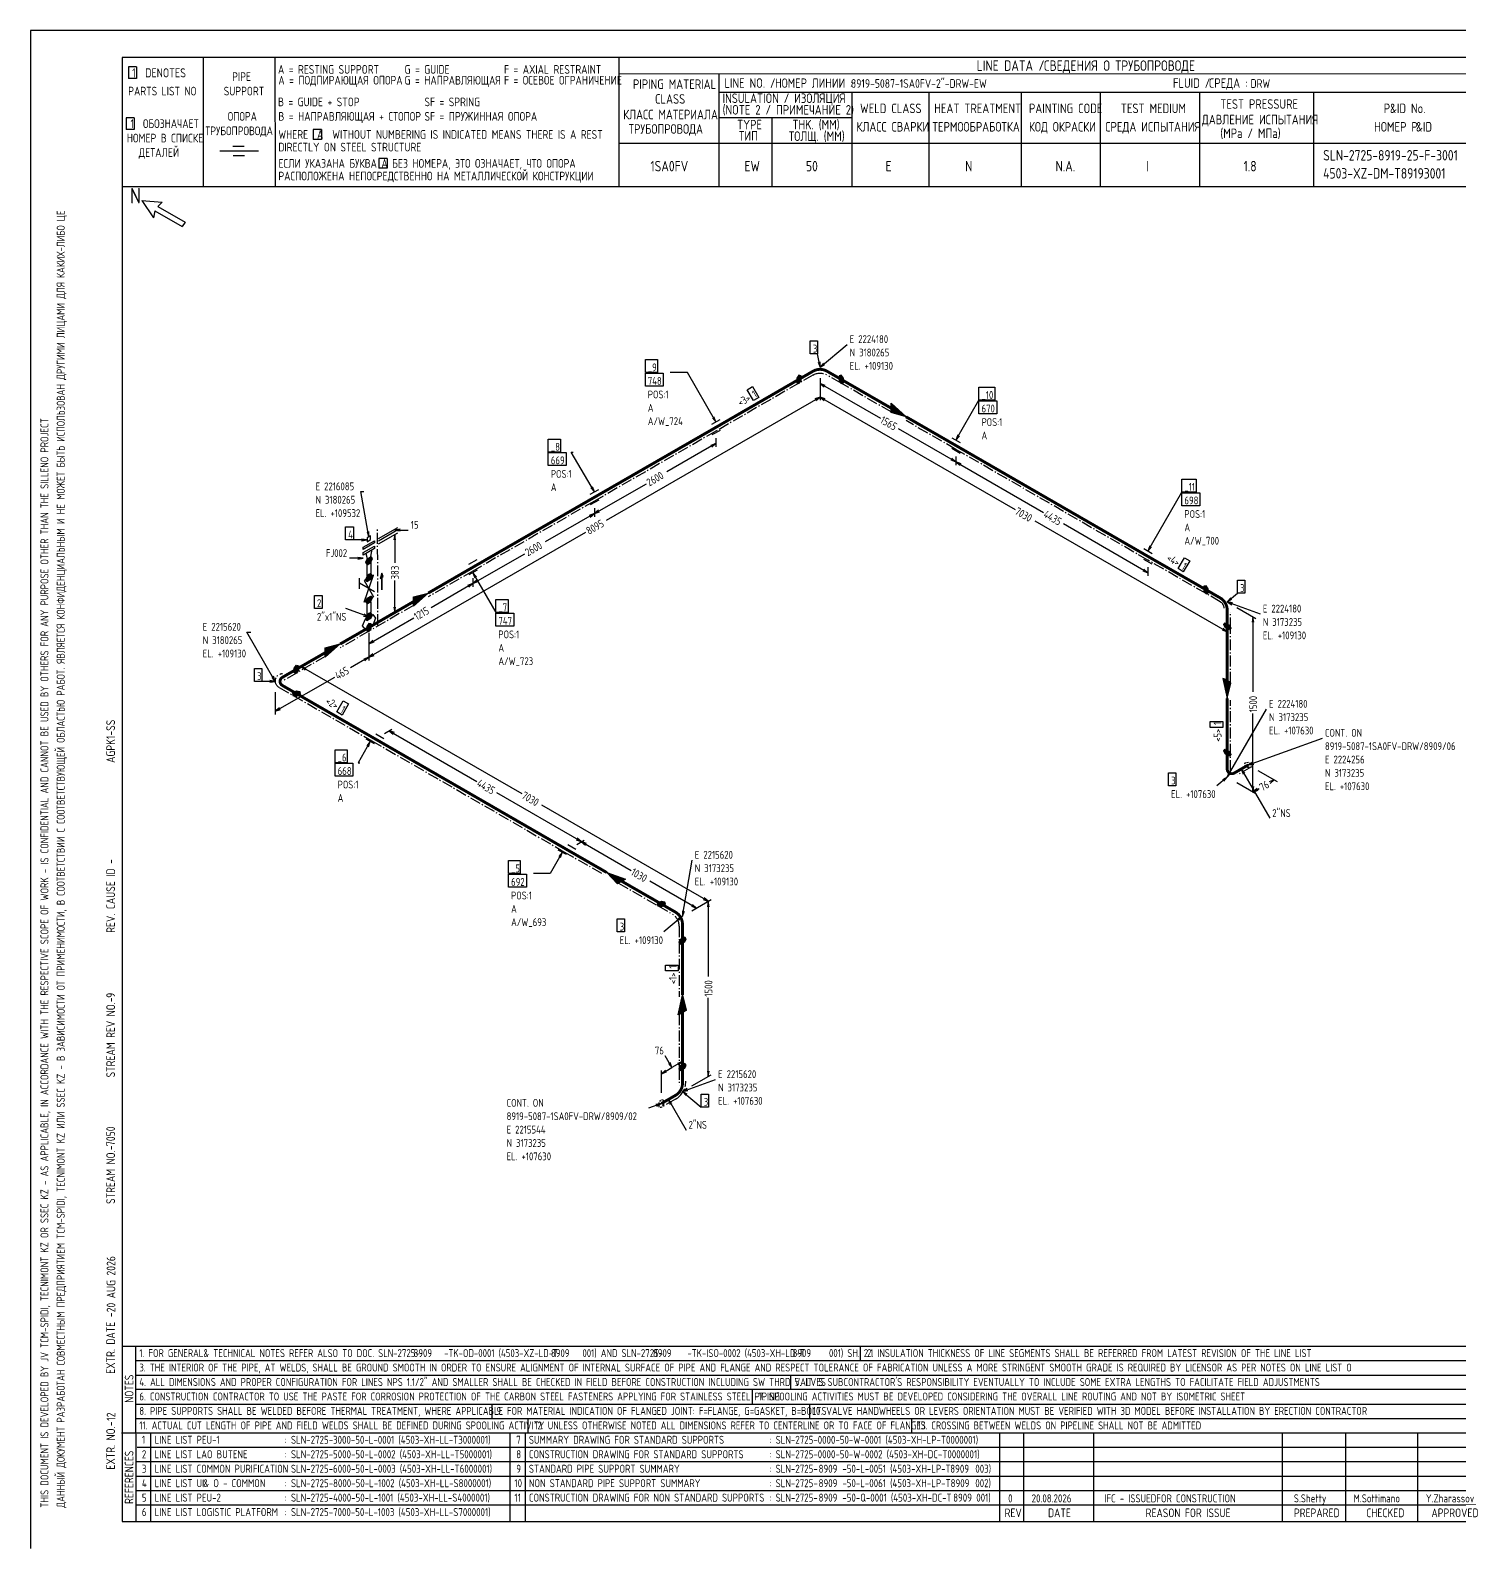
# Model space of a CAD drawing. Extents: x -1005 to 594, y -998 to 420.
# Drawn here: x 0 to 395.2, y 0 to 420 of the extents above; entities that cross this region are included whole.
import ezdxf

# ---------------------------------------------------------------- set-up
doc = ezdxf.new("R2010")
doc.units = 0
doc.linetypes.add('GT100', pattern=[0.8, 0.533333, -0.266667])
doc.linetypes.add('GT111', pattern=[4.5, 3, -0.6, 0.3, -0.6])
doc.styles.add('TTFN17', font='GOST type A')

msp = doc.modelspace()

# ---------------------------------------------------------------- linework, layer by layer
at = {"layer": 'GT_1', "flags": 128}
for points in [[(0, 420), (0, 0)], [(594, 420), (0, 420)], [(589.1, 412.5), (25.4, 412.5)], [(25.4, 412.5), (25.4, 7.5)], [(47.8, 412.5), (47.8, 376.7)], [(67.6, 412.5), (67.7, 376.7)], [(162.7, 412.5), (162.7, 376.7)], [(29.3, 409.9), (27.1, 409.9)], [(27.1, 409.9), (27.1, 406.7)], [(29.3, 409.9), (29.3, 406.7)], [(589.1, 408), (162.7, 407.9)], [(190.3, 407.8), (190.3, 376.7)], [(29.3, 406.7), (27.1, 406.7)], [(190.3, 402.9), (402.7, 402.9)], [(227.1, 402.9), (227.1, 376.7)], [(248.4, 402.9), (248.4, 376.8)], [(273.9, 402.9), (273.9, 376.7)], [(295.8, 402.9), (295.8, 376.7)], [(323.2, 402.9), (323.2, 376.7)], [(354.8, 402.9), (354.8, 376.8)], [(28.7, 395.8), (26.5, 395.8)], [(26.5, 395.8), (26.5, 392.6)], [(28.7, 395.8), (28.7, 392.6)], [(227.1, 395.8), (190.3, 395.8)], [(205, 395.8), (205, 376.7)], [(28.7, 392.6), (26.5, 392.6)], [(80.5, 392.6), (78.2, 392.6)], [(78.2, 392.6), (78.2, 389.8)], [(80.5, 392.6), (80.5, 389.8)], [(63.1, 386.6), (52.4, 386.6)], [(59.1, 387.9), (56, 387.9)], [(80.5, 389.8), (78.2, 389.8)], [(230.2, 388.7), (162.7, 388.7)], [(402.7, 388.7), (226.9, 388.7)], [(59.2, 385.3), (56.1, 385.3)], [(98.6, 384.6), (96.3, 384.6)], [(96.3, 384.6), (96.3, 381.9)], [(98.6, 384.6), (98.6, 381.9)], [(98.6, 381.9), (96.3, 381.9)], [(402.7, 376.7), (25.4, 376.7)], [(30.8, 372.9), (34, 368.1)], [(30.8, 372.9), (36.4, 372.5)], [(34.4, 370.1), (34, 368.1)], [(34.4, 370.1), (42, 365.7)], [(36.4, 372.5), (35.2, 371.3)], [(35.2, 371.3), (42.8, 366.9)], [(42.8, 366.9), (42, 365.7)], [(215.625, 334.1), (217.65, 334.1), (217.65, 330.5), (215.625, 330.5), (215.625, 334.1)], [(218.325, 326.825), (225.825, 333.125)], [(170.025, 328.925), (173.4, 328.925), (173.4, 325.325), (170.025, 325.325), (170.025, 328.925)], [(218.325, 326.825), (217.65, 330.5)], [(217.8, 328.25), (218.325, 326.825), (218.325, 328.325)], [(219.3, 327.95), (218.325, 326.825), (219.6, 327.575)], [(170.025, 325.175), (174.975, 325.175), (174.975, 321.575), (170.025, 321.575), (170.025, 325.175)], [(189.525, 311.675), (181.65, 325.325), (176.85, 325.325)], [(213.075, 324.425), (212.475, 324.575), (211.875, 323.75), (211.875, 322.475), (212.475, 322.325), (213.075, 323.15), (213.075, 324.425)], [(211.875, 323.6), (213.075, 323.6)], [(211.911, 323.8), (213.075, 323.8)], [(212.057, 324), (213.075, 324)], [(212.202, 324.2), (213.075, 324.2)], [(212.348, 324.4), (213.075, 324.4)], [(218.325, 323.825), (218.325, 317.675)], [(218.325, 323.825), (218.325, 321.425)], [(218.325, 323.825), (218.325, 317.675)], [(224.775, 323.75), (224.175, 324.575), (223.575, 324.425), (223.575, 323.15), (224.175, 322.325), (224.775, 322.475), (224.775, 323.75)], [(223.575, 324.4), (224.302, 324.4)], [(223.575, 324.2), (224.448, 324.2)], [(223.575, 324), (224.593, 324)], [(223.575, 323.8), (224.739, 323.8)], [(223.575, 323.6), (224.775, 323.6)], [(198.15, 320.6), (199.65, 321.5), (201.375, 318.425), (199.95, 317.6), (198.15, 320.6)], [(211.875, 323.4), (213.075, 323.4)], [(211.875, 323.2), (213.075, 323.2)], [(211.875, 323), (212.966, 323)], [(211.875, 322.8), (212.82, 322.8)], [(211.875, 322.6), (212.675, 322.6)], [(219.75, 321.8), (218.325, 322.325), (219.45, 321.35)], [(218.325, 322.325), (235.05, 312.725)], [(223.575, 323.4), (224.775, 323.4)], [(223.575, 323.2), (224.775, 323.2)], [(223.684, 323), (224.775, 323)], [(223.83, 322.8), (224.775, 322.8)], [(223.975, 322.6), (224.775, 322.6)], [(262.275, 321.275), (266.625, 321.275), (266.625, 317.675), (262.275, 317.675), (262.275, 321.275)], [(218.325, 318.575), (159.15, 284.45)], [(217.2, 317.6), (218.325, 318.575), (216.9, 318.05)], [(219.75, 318.05), (218.325, 318.575), (219.45, 317.6)], [(218.325, 318.575), (272.25, 287.45)], [(237.975, 315.5), (237.975, 316.85), (242.1, 313.1), (237.975, 314.3), (237.975, 316.7), (241.725, 313.325), (237.975, 314.375), (237.975, 316.475), (241.275, 313.55), (237.975, 314.6), (237.975, 316.325), (240.9, 313.85), (237.975, 314.75), (237.975, 316.175), (240.525, 314), (237.975, 314.9), (237.975, 316.025), (240.075, 314.3), (237.975, 315.05), (237.975, 315.8), (239.775, 314.45), (237.975, 315.275), (237.975, 315.65), (239.325, 314.75), (237.975, 315.425), (237.975, 315.5), (242.1, 313.1)], [(255.9, 306.65), (262.275, 317.675)], [(262.275, 317.525), (267.225, 317.525), (267.225, 313.925), (262.275, 313.925), (262.275, 317.525)], [(188.4, 311.075), (190.725, 312.35)], [(188.55, 312.8), (189.525, 311.675), (189, 313.1)], [(143.175, 306.95), (146.55, 306.95), (146.55, 303.35), (143.175, 303.35), (143.175, 306.95)], [(190.725, 309.35), (188.4, 308.075)], [(189.525, 307.175), (189.525, 304.775)], [(255.9, 300.65), (240, 309.8)], [(254.775, 307.325), (257.1, 305.975)], [(256.425, 308.075), (255.9, 306.65), (256.875, 307.775)], [(143.175, 303.2), (148.125, 303.2), (148.125, 299.6), (143.175, 299.6), (143.175, 303.2)], [(155.925, 292.325), (149.55, 303.35), (150.075, 303.35)], [(189.525, 305.675), (175.95, 297.875)], [(188.4, 304.7), (189.525, 305.675), (188.1, 305.15)], [(257.1, 302.975), (254.775, 304.325)], [(254.475, 301.175), (255.9, 300.65), (254.775, 301.625)], [(255.9, 302.15), (255.9, 299.75)], [(255.9, 302.15), (255.9, 299.75)], [(257.325, 300.125), (255.9, 300.65), (257.025, 299.675)], [(255.9, 300.65), (280.125, 286.625)], [(155.925, 286.325), (170.325, 294.575)], [(318.375, 295.85), (322.275, 295.85), (322.275, 292.25), (318.375, 292.25), (318.375, 295.85)], [(93.6, 279.875), (91.35, 292.4), (92.175, 292.4)], [(154.8, 291.725), (157.125, 293)], [(157.125, 290), (154.8, 288.725)], [(154.95, 293.45), (155.925, 292.325), (155.4, 293.75)], [(309, 275.975), (318.375, 292.25)], [(318.375, 292.1), (323.325, 292.1), (323.325, 288.5), (318.375, 288.5), (318.375, 292.1)], [(155.925, 286.325), (142.35, 278.525)], [(154.8, 285.35), (155.925, 286.325), (154.5, 285.8)], [(155.925, 287.825), (155.925, 285.425)], [(155.925, 287.825), (155.925, 285.425)], [(157.05, 287.3), (155.925, 286.325), (157.35, 286.85)], [(87.15, 282.65), (89.325, 282.65), (89.325, 279.05), (87.15, 279.05), (87.15, 282.65)], [(96.225, 279.425), (101.55, 282.5)], [(96.225, 278.825), (101.55, 281.9)], [(102.225, 281.975), (100.725, 281.75), (102.225, 281.525)], [(100.725, 281.75), (104.475, 281.75)], [(330.9, 253.625), (277.8, 284.225)], [(309, 269.975), (285.6, 283.475)], [(93.075, 279.05), (89.325, 279.05)], [(91.575, 278.825), (93.075, 279.05), (91.575, 279.275)], [(93.6, 277.325), (92.025, 276.425), (92.025, 277.025), (95.175, 278.825), (95.175, 278.225), (93.6, 277.325)], [(93.6, 275.75), (92.025, 274.85), (92.025, 275.525), (95.175, 277.325), (95.175, 276.65), (93.6, 275.75)], [(93.075, 281.3), (93.6, 279.875), (93.6, 281.375)], [(93.075, 278.525), (94.05, 279.125), (94.05, 280.175), (93.075, 279.575), (93.075, 278.525)], [(93.6, 246.575), (153.6, 281.225)], [(96.225, 277.925), (101.55, 281)], [(100.95, 279.05), (100.725, 280.55), (100.5, 279.05)], [(100.725, 280.55), (100.725, 272.675)], [(309.525, 277.4), (309, 275.975), (309.975, 277.1)], [(92.025, 273.95), (88.275, 273.95)], [(90.525, 273.725), (92.025, 273.95), (90.525, 274.175)], [(93, 273.65), (92.625, 272.825), (93, 272.375), (94.2, 273.05), (94.575, 273.875), (94.2, 274.325), (93, 273.65)], [(92.704, 273), (94.111, 273)], [(92.775, 275.3), (93.3, 273.2), (93.975, 273.575), (94.5, 276.35)], [(92.796, 273.2), (94.268, 273.2)], [(92.886, 273.4), (94.359, 273.4)], [(92.977, 273.6), (94.45, 273.6)], [(93.267, 273.8), (94.541, 273.8)], [(93.622, 274), (94.471, 274)], [(121.2, 272.375), (123.525, 273.65)], [(122.325, 266.975), (136.725, 275.225)], [(307.875, 276.65), (310.2, 275.3)], [(310.2, 272.3), (307.875, 273.65)], [(319.05, 274.1), (320.55, 273.275), (318.75, 270.2), (317.325, 271.1), (319.05, 274.1)], [(93.6, 262.55), (92.325, 261.8), (94.875, 269.3), (92.325, 267.8), (94.875, 263.3), (93.6, 262.55)], [(93, 268.85), (92.625, 268.025), (93, 267.575), (94.2, 268.25), (94.575, 269.075), (94.2, 269.525), (93, 268.85)], [(92.646, 272.8), (93.756, 272.8)], [(92.812, 272.6), (93.4, 272.6)], [(92.977, 268.8), (94.45, 268.8)], [(93.6, 269.45), (93.075, 269.15), (93.075, 272.15), (94.125, 272.75), (94.125, 269.75), (93.6, 269.45)], [(93.267, 269), (94.541, 269)], [(93.622, 269.2), (94.471, 269.2)], [(97.125, 265.25), (97.125, 269.825), (96.675, 268.4), (97.575, 268.925), (97.125, 269.825), (97.125, 265.25)], [(123.525, 270.65), (121.2, 269.375)], [(123.3, 268.85), (122.325, 269.975), (122.85, 268.55)], [(122.325, 269.975), (128.7, 258.95)], [(307.575, 270.5), (309, 269.975), (307.875, 270.95)], [(309, 271.475), (309, 269.075)], [(90.975, 265.475), (90.975, 268.475)], [(95.175, 264.65), (90.975, 267.05)], [(92.646, 268), (93.756, 268)], [(92.704, 268.2), (94.111, 268.2)], [(92.796, 268.4), (94.268, 268.4)], [(92.812, 267.8), (93.4, 267.8)], [(92.886, 268.6), (94.359, 268.6)], [(100.725, 258.95), (100.725, 267.8)], [(122.325, 266.975), (110.775, 260.225)], [(121.2, 266), (122.325, 266.975), (120.9, 266.45)], [(122.325, 268.475), (122.325, 266.075)], [(122.325, 268.475), (122.325, 266.075)], [(123.45, 267.95), (122.325, 266.975), (123.75, 267.5)], [(325.65, 265.55), (325.05, 266.375), (324.45, 266.225), (324.45, 264.95), (325.05, 264.125), (325.65, 264.275), (325.65, 265.55)], [(324.45, 266.2), (325.177, 266.2)], [(324.45, 266), (325.323, 266)], [(324.45, 265.8), (325.468, 265.8)], [(324.45, 265.6), (325.614, 265.6)], [(324.45, 265.4), (325.65, 265.4)], [(324.45, 265.2), (325.65, 265.2)], [(324.45, 265), (325.65, 265)], [(324.559, 264.8), (325.65, 264.8)], [(324.705, 264.6), (325.65, 264.6)], [(333.75, 267.875), (335.775, 267.875), (335.775, 264.275), (333.75, 264.275), (333.75, 267.875)], [(78.525, 263.675), (80.7, 263.675), (80.7, 260.075), (78.525, 260.075), (78.525, 263.675)], [(93, 262.85), (92.625, 262.025), (93, 261.575), (94.2, 262.25), (94.575, 263.075), (94.2, 263.525), (93, 262.85)], [(92.646, 262), (93.756, 262)], [(92.704, 262.2), (94.111, 262.2)], [(92.796, 262.4), (94.268, 262.4)], [(92.812, 261.8), (93.4, 261.8)], [(92.886, 262.6), (94.359, 262.6)], [(92.977, 262.8), (94.45, 262.8)], [(93.6, 258.65), (93.075, 258.35), (93.075, 261.35), (94.125, 261.95), (94.125, 258.95), (93.6, 258.65)], [(93.267, 263), (94.541, 263)], [(93.622, 263.2), (94.471, 263.2)], [(100.5, 260.45), (100.725, 258.95), (100.95, 260.45)], [(105.9, 261.95), (105.9, 263.3), (110.025, 264.35), (105.9, 260.75), (105.9, 263.15), (109.65, 264.125), (105.9, 260.825), (105.9, 262.925), (109.2, 263.9), (105.9, 261.05), (105.9, 262.775), (108.825, 263.6), (105.9, 261.2), (105.9, 262.625), (108.45, 263.45), (105.9, 261.35), (105.9, 262.475), (108, 263.15), (105.9, 261.5), (105.9, 262.25), (107.7, 263), (105.9, 261.725), (105.9, 262.1), (107.25, 262.7), (105.9, 261.875), (105.9, 261.95), (110.025, 264.35)], [(128.7, 262.55), (132.075, 262.55), (132.075, 258.95), (128.7, 258.95), (128.7, 262.55)], [(324.85, 264.4), (325.65, 264.4)], [(330.9, 261.875), (333.75, 264.275)], [(331.875, 263), (330.9, 261.875), (332.175, 262.625)], [(332.4, 261.65), (330.9, 261.875), (332.175, 261.125)], [(330.9, 261.875), (340.05, 258.575)], [(93.6, 257.75), (87.225, 260.075)], [(93.6, 254.825), (92.625, 254.225), (91.8, 255.275), (92.625, 257.225), (94.725, 258.425), (95.4, 257.375), (94.725, 255.425), (93.6, 254.825)], [(92.1, 257.975), (93.6, 257.75), (92.325, 258.5)], [(93, 258.05), (92.625, 257.225), (93, 256.775), (94.2, 257.45), (94.575, 258.275), (94.2, 258.725), (93, 258.05)], [(92.646, 257.2), (93.756, 257.2)], [(92.704, 257.4), (94.111, 257.4)], [(92.796, 257.6), (94.268, 257.6)], [(92.812, 257), (93.4, 257)], [(92.886, 257.8), (94.359, 257.8)], [(92.977, 258), (94.45, 258)], [(93.267, 258.2), (94.541, 258.2)], [(93.6, 250.325), (105.975, 257.525)], [(93.622, 258.4), (94.471, 258.4)], [(96.225, 256.325), (101.55, 259.4)], [(128.7, 258.8), (133.65, 258.8), (133.65, 255.2), (128.7, 255.2), (128.7, 258.8)], [(330.9, 258.875), (330.9, 252.725)], [(333.525, 260.375), (338.85, 257.3)], [(338.25, 256.25), (338.025, 257.75), (337.8, 256.25)], [(338.025, 257.75), (338.025, 236.975)], [(67.725, 239.9), (59.85, 253.55), (60.975, 253.55)], [(94.2, 255.8), (93.6, 255.95), (93, 255.125), (93, 253.85), (93.6, 253.7), (94.2, 254.525), (94.2, 255.8)], [(93, 255), (94.2, 255)], [(93, 254.8), (94.2, 254.8)], [(93, 254.6), (94.2, 254.6)], [(93, 254.4), (94.109, 254.4)], [(93, 254.2), (93.964, 254.2)], [(93, 254), (93.818, 254)], [(93.055, 255.2), (94.2, 255.2)], [(93.2, 255.4), (94.2, 255.4)], [(93.346, 255.6), (94.2, 255.6)], [(93.491, 255.8), (94.2, 255.8)], [(93.6, 253.325), (93.6, 249.425)], [(93.6, 253.325), (93.6, 245.675)], [(329.475, 254.15), (330.9, 253.625), (329.775, 254.6)], [(330.3, 254.825), (329.925, 255.65), (330.3, 256.1), (331.5, 255.425), (331.875, 254.6), (331.5, 254.15), (330.3, 254.825)], [(329.948, 255.6), (331.189, 255.6)], [(330.039, 255.4), (331.511, 255.4)], [(330.05, 255.8), (330.833, 255.8)], [(330.13, 255.2), (331.602, 255.2)], [(330.22, 255), (331.693, 255)], [(330.344, 254.8), (331.784, 254.8)], [(330.7, 254.6), (331.875, 254.6)], [(331.056, 254.4), (331.708, 254.4)], [(81.525, 247.85), (81.525, 249.2), (85.65, 250.25), (81.525, 246.65), (81.525, 249.05), (85.275, 250.025), (81.525, 246.725), (81.525, 248.825), (84.825, 249.8), (81.525, 246.95), (81.525, 248.675), (84.45, 249.5), (81.525, 247.1), (81.525, 248.525), (84.075, 249.35), (81.525, 247.25), (81.525, 248.375), (83.625, 249.05), (81.525, 247.4), (81.525, 248.15), (83.325, 248.9), (81.525, 247.625), (81.525, 248), (82.875, 248.6), (81.525, 247.775), (81.525, 247.85), (85.65, 250.25)], [(93.6, 251.825), (93.6, 245.675)], [(94.725, 251.3), (93.6, 250.325), (95.025, 250.85)], [(70.35, 241.4), (75.675, 244.475)], [(74.175, 242.975), (73.575, 242.15), (72.975, 242.3), (72.975, 243.575), (73.575, 244.4), (74.175, 244.25), (74.175, 242.975)], [(73.139, 243.8), (74.175, 243.8)], [(73.284, 244), (74.175, 244)], [(73.43, 244.2), (74.175, 244.2)], [(76.275, 243.5), (74.85, 244.025), (75.975, 243.05)], [(74.85, 244.025), (135.9, 208.85)], [(93.6, 246.575), (88.5, 243.65)], [(92.475, 245.6), (93.6, 246.575), (92.175, 246.05)], [(94.725, 247.55), (93.6, 246.575), (95.025, 247.1)], [(61.95, 243.5), (63.975, 243.5), (63.975, 239.9), (61.95, 239.9), (61.95, 243.5)], [(67.725, 239.9), (63.975, 239.9)], [(66.225, 239.675), (67.725, 239.9), (66.225, 240.125)], [(66.75, 241.025), (67.725, 239.9), (67.2, 241.325)], [(67.725, 231.65), (84.15, 241.1)], [(72.975, 243.4), (74.175, 243.4)], [(72.975, 243.2), (74.175, 243.2)], [(72.975, 243), (74.175, 243)], [(72.975, 242.8), (74.048, 242.8)], [(72.975, 242.6), (73.902, 242.6)], [(72.975, 242.4), (73.757, 242.4)], [(72.993, 243.6), (74.175, 243.6)], [(330.9, 240.05), (329.7, 240.725), (330.9, 235.25), (331.95, 239.45), (329.85, 240.65), (330.9, 235.7), (331.875, 239.525), (330, 240.575), (330.9, 236.225), (331.725, 239.6), (330.15, 240.5), (330.9, 236.675), (331.575, 239.675), (330.3, 240.35), (330.9, 237.125), (331.425, 239.75), (330.45, 240.275), (330.9, 237.575), (331.275, 239.825), (330.6, 240.2), (330.9, 238.025), (331.125, 239.9), (330.75, 240.125), (330.9, 238.475), (330.975, 239.975), (330.9, 240.05), (330.9, 235.25)], [(67.725, 236.9), (67.725, 230.75)], [(72.45, 236.525), (72.6, 236), (73.575, 235.85), (74.7, 236.525), (74.55, 237.05), (73.575, 237.2), (72.45, 236.525)], [(72.486, 236.4), (74.492, 236.4)], [(72.543, 236.2), (74.158, 236.2)], [(72.575, 236.6), (74.679, 236.6)], [(72.6, 236), (73.825, 236)], [(72.908, 236.8), (74.621, 236.8)], [(73.242, 237), (74.564, 237)], [(68.85, 232.625), (67.725, 231.65), (69.15, 232.175)], [(86.475, 234.5), (87.975, 233.675), (86.175, 230.6), (84.75, 231.5), (86.475, 234.5)], [(330.9, 213.425), (341.775, 232.25)], [(338.025, 209.3), (338.025, 231.05)], [(326.175, 227.15), (326.175, 228.8), (329.7, 228.8), (329.7, 227.15), (326.175, 227.15)], [(93.975, 223.25), (90.6, 217.4), (91.125, 217.4)], [(95.1, 222.65), (92.85, 223.925)], [(93.45, 221.825), (93.975, 223.25), (93, 222.125)], [(95.475, 225.425), (97.725, 224.15)], [(97.95, 225.5), (99.975, 226.7)], [(100.65, 225.725), (99.225, 226.25), (100.35, 225.275)], [(99.225, 226.25), (123.45, 212.225)], [(336.75, 216.8), (357.225, 224.225)], [(84.225, 221), (87.6, 221), (87.6, 217.4), (84.225, 217.4), (84.225, 221)], [(330.3, 219.875), (329.925, 220.7), (330.3, 221.15), (331.5, 220.475), (331.875, 219.65), (331.5, 219.2), (330.3, 219.875)], [(329.97, 220.6), (331.278, 220.6)], [(330.008, 220.8), (330.922, 220.8)], [(330.061, 220.4), (331.534, 220.4)], [(330.152, 220.2), (331.625, 220.2)], [(330.243, 220), (331.716, 220)], [(330.433, 219.8), (331.807, 219.8)], [(330.789, 219.6), (331.833, 219.6)], [(331.144, 219.4), (331.667, 219.4)], [(84.225, 217.25), (89.175, 217.25), (89.175, 213.65), (84.225, 213.65), (84.225, 217.25)], [(314.7, 214.625), (316.725, 214.625), (316.725, 211.025), (314.7, 211.025), (314.7, 214.625)], [(331.425, 214.85), (330.9, 213.425), (331.875, 214.55)], [(335.775, 214.55), (334.8, 215.675), (335.325, 214.25)], [(334.8, 215.675), (342.675, 202.025)], [(338.025, 217.55), (336.75, 216.8), (338.25, 217.025)], [(339.375, 215.3), (344.7, 212.225)], [(330.9, 213.425), (328.05, 211.025)], [(329.925, 212.3), (330.9, 213.425), (329.625, 212.675)], [(333.525, 211.925), (338.85, 208.85)], [(333.525, 211.925), (338.85, 208.85)], [(337.8, 210.8), (338.025, 209.3), (338.25, 210.8)], [(339.15, 210.275), (338.025, 209.3), (339.45, 209.825)], [(338.025, 209.3), (339.75, 210.275)], [(342.75, 211.625), (343.875, 212.675), (342.525, 212.075)], [(343.875, 212.675), (343.05, 212.15)], [(152.325, 195.575), (128.925, 209.075)], [(187.425, 179.075), (141.45, 205.625)], [(148.2, 191.975), (145.95, 193.25)], [(148.575, 194.75), (150.825, 193.475)], [(150.9, 196.1), (152.325, 195.575), (151.2, 196.55)], [(151.05, 194.825), (153.075, 196.025)], [(151.05, 194.825), (153.075, 196.025)], [(153.75, 195.05), (152.325, 195.575), (153.45, 194.6)], [(152.325, 195.575), (166.125, 187.625)], [(132.225, 190.325), (135.45, 190.325), (135.45, 186.725), (132.225, 186.725), (132.225, 190.325)], [(147.075, 192.575), (143.7, 186.725), (139.125, 186.725)], [(146.55, 191.15), (147.075, 192.575), (146.1, 191.45)], [(180.3, 174.95), (183, 190.475)], [(132.225, 186.575), (137.175, 186.575), (137.175, 182.975), (132.225, 182.975), (132.225, 186.575)], [(163.5, 184.625), (162.3, 183.95), (159.375, 187.025), (164.55, 185.225), (162.45, 184.025), (159.75, 186.8), (164.475, 185.15), (162.6, 184.1), (160.2, 186.575), (164.325, 185.075), (162.75, 184.175), (160.575, 186.275), (164.175, 185), (162.9, 184.325), (160.95, 186.125), (164.025, 184.925), (163.05, 184.4), (161.4, 185.825), (163.875, 184.85), (163.2, 184.475), (161.7, 185.675), (163.725, 184.775), (163.35, 184.55), (162.15, 185.375), (163.575, 184.7), (163.5, 184.625), (159.375, 187.025)], [(184.2, 177.2), (171.225, 184.625)], [(173.325, 178.325), (173.475, 177.8), (174.45, 177.65), (175.575, 178.325), (175.425, 178.85), (174.45, 179), (173.325, 178.325)], [(173.361, 178.2), (175.367, 178.2)], [(173.418, 178), (175.033, 178)], [(173.45, 178.4), (175.554, 178.4)], [(173.475, 177.8), (174.7, 177.8)], [(173.783, 178.6), (175.496, 178.6)], [(174.117, 178.8), (175.439, 178.8)], [(180.3, 176.45), (180.3, 174.95), (180.825, 176.375)], [(182.775, 177.725), (184.2, 177.2), (183.075, 178.175)], [(182.925, 176.45), (188.25, 179.525)], [(182.925, 176.45), (188.25, 179.525)], [(182.925, 176.45), (184.95, 177.65)], [(186, 179.6), (187.425, 179.075), (186.3, 180.05)], [(187.65, 177.575), (187.425, 179.075), (187.2, 177.575)], [(187.425, 179.075), (187.425, 158.3)], [(162.225, 174.2), (164.25, 174.2), (164.25, 170.6), (162.225, 170.6), (162.225, 174.2)], [(180.3, 174.95), (175.125, 170.6)], [(179.325, 173.825), (180.3, 174.95), (179.025, 174.2)], [(179.7, 168.5), (179.325, 167.675), (179.7, 167.225), (180.9, 167.9), (181.275, 168.725), (180.9, 169.175), (179.7, 168.5)], [(179.473, 168), (180.945, 168)], [(179.564, 168.2), (181.036, 168.2)], [(179.655, 168.4), (181.127, 168.4)], [(179.878, 168.6), (181.218, 168.6)], [(180.233, 168.8), (181.213, 168.8)], [(179.382, 167.8), (180.722, 167.8)], [(179.388, 167.6), (180.367, 167.6)], [(175.575, 159.8), (175.575, 161.45), (179.1, 161.45), (179.1, 159.8), (175.575, 159.8)], [(180.3, 148.325), (179.1, 147.65), (180.3, 153.125), (181.35, 148.925), (179.25, 147.725), (180.3, 152.675), (181.275, 148.85), (179.4, 147.8), (180.3, 152.15), (181.125, 148.775), (179.55, 147.875), (180.3, 151.7), (180.975, 148.7), (179.7, 148.025), (180.3, 151.25), (180.825, 148.625), (179.85, 148.1), (180.3, 150.8), (180.675, 148.55), (180, 148.175), (180.3, 150.35), (180.525, 148.475), (180.15, 148.25), (180.3, 149.9), (180.375, 148.4), (180.3, 148.325), (180.3, 153.125)], [(187.425, 130.625), (187.425, 152.375)], [(177.375, 133.1), (175.5, 136.325)], [(176.4, 134.225), (177.375, 133.1), (176.85, 134.525)], [(180.3, 134.75), (177.375, 133.1)], [(179.175, 133.775), (180.3, 134.75), (178.875, 134.225)], [(180.3, 129.5), (180.3, 135.65)], [(174.45, 131.375), (177.375, 133.1)], [(175.575, 132.35), (174.45, 131.375), (175.875, 131.9)], [(174.45, 126.125), (174.45, 132.275)], [(179.7, 133.55), (179.325, 132.725), (179.7, 132.275), (180.9, 132.95), (181.275, 133.775), (180.9, 134.225), (179.7, 133.55)], [(179.359, 132.8), (180.633, 132.8)], [(179.429, 132.6), (180.278, 132.6)], [(179.45, 133), (180.923, 133)], [(179.541, 133.2), (181.014, 133.2)], [(179.632, 133.4), (181.105, 133.4)], [(179.789, 133.6), (181.195, 133.6)], [(180.144, 133.8), (181.254, 133.8)], [(180.5, 134), (181.087, 134)], [(182.925, 128), (188.25, 131.075)], [(187.2, 132.125), (187.425, 130.625), (187.65, 132.125)], [(180.3, 126.5), (189.45, 129.8)], [(181.575, 127.25), (180.3, 126.5), (181.8, 126.725)], [(181.575, 125.75), (180.3, 126.5), (181.275, 125.375)], [(180.3, 126.5), (185.475, 122.15)], [(174.45, 123.125), (170.925, 121.85)], [(173.175, 122.375), (174.45, 123.125), (172.95, 122.9)], [(177.375, 123.125), (176.4, 124.25), (176.925, 122.825)], [(176.4, 124.25), (181.275, 115.775)], [(185.475, 125.75), (187.5, 125.75), (187.5, 122.15), (185.475, 122.15), (185.475, 125.75)], [(25.3, 56), (402.7, 56)], [(29.1, 56), (29.2, 7.5)], [(229.4, 56), (229.4, 52)], [(29.1, 52), (402.7, 52)], [(29.1, 48), (402.7, 48)], [(210.2, 48), (210.2, 44)], [(402.7, 44), (29.1, 44)], [(199.6, 44), (199.6, 40)], [(29.2, 40), (402.7, 40)], [(127.6, 40), (127.6, 36)], [(215.4, 40), (215.4, 36)], [(29.1, 36), (402.7, 36)], [(137.5, 36), (137.5, 32)], [(243.6, 36), (243.6, 32)], [(25.2, 32), (402.7, 32)], [(33.2, 32), (33.2, 7.6)], [(132.6, 32), (132.6, 7.6)], [(136.8, 32), (136.8, 7.6)], [(267.9, 32), (267.9, 7.5)], [(274.6, 32), (274.6, 7.5)], [(293.9, 32), (293.9, 7.5)], [(346.1, 32), (346.1, 7.5)], [(363.6, 32), (363.6, 7.5)], [(383.5, 32), (383.5, 7.5)], [(402.7, 28), (29.5, 28)], [(402.7, 24), (29.1, 24)], [(402.7, 20), (29.1, 20)], [(402.7, 16), (29.1, 16)], [(402.7, 12), (29.2, 12)], [(25.4, 7.5), (589.1, 7.5)], [(0, 0), (0, 0)]]:
    msp.add_lwpolyline(points, dxfattribs=at)
at = {"layer": 'GT_1', "const_width": 0.8, "flags": 128}
for points in [[(189.525, 310.175), (212.475, 323.45)], [(212.475, 323.45), (216.375, 325.7)], [(220.275, 325.7), (224.175, 323.45)], [(224.175, 323.45), (237.975, 315.5)], [(242.1, 313.1), (255.9, 305.15)], [(155.925, 290.825), (189.525, 310.175)], [(255.9, 305.15), (309, 274.475)], [(122.325, 271.475), (155.925, 290.825)], [(309, 274.475), (325.05, 265.25)], [(110.025, 264.35), (122.325, 271.475)], [(325.05, 265.25), (328.95, 263)], [(93.6, 254.825), (105.9, 261.95)], [(330.9, 259.625), (330.9, 255.125)], [(85.65, 250.25), (93.6, 254.825)], [(330.9, 255.125), (330.9, 240.05)], [(73.575, 243.275), (81.525, 247.85)], [(69.675, 241.025), (73.575, 243.275)], [(73.575, 236.525), (69.675, 238.775)], [(95.325, 224), (73.575, 236.525)], [(330.9, 235.25), (330.9, 220.175)], [(148.425, 193.325), (95.325, 224)], [(330.9, 220.175), (330.9, 215.675)], [(332.85, 214.55), (336.75, 216.8)], [(159.375, 187.025), (148.425, 193.325)], [(174.45, 178.325), (163.5, 184.625)], [(178.35, 176.075), (174.45, 178.325)], [(180.3, 168.2), (180.3, 172.7)], [(180.3, 153.125), (180.3, 168.2)], [(180.3, 133.25), (180.3, 148.325)], [(180.3, 128.75), (180.3, 133.25)], [(174.45, 123.125), (178.35, 125.375)]]:
    msp.add_lwpolyline(points, dxfattribs=at)
at = {"layer": 'GT_1', "linetype": 'GT111', "flags": 128}
for points in [[(216.375, 324.65), (212.475, 322.4)], [(224.175, 322.4), (220.275, 324.65)], [(212.475, 322.4), (189.525, 309.125)], [(237.975, 314.45), (224.175, 322.4)], [(255.9, 304.1), (242.1, 312.05)], [(189.525, 309.125), (155.925, 289.775)], [(309, 273.425), (255.9, 304.1)], [(155.925, 289.775), (122.325, 270.425)], [(96.075, 255.5), (96, 282.05)], [(325.05, 264.2), (309, 273.425)], [(122.325, 270.425), (110.025, 263.3)], [(105.9, 260.9), (93.6, 253.775)], [(328.95, 261.95), (325.05, 264.2)], [(331.8, 254.6), (331.8, 259.1)], [(93.6, 253.775), (85.65, 249.2)], [(331.8, 239.525), (331.8, 254.6)], [(81.525, 246.8), (73.575, 242.225)], [(73.575, 242.225), (69.675, 239.975)], [(68.775, 238.25), (72.675, 236)], [(72.675, 236), (94.425, 223.475)], [(331.8, 219.65), (331.8, 234.725)], [(94.425, 223.475), (147.525, 192.8)], [(331.8, 215.15), (331.8, 219.65)], [(331.809, 215.15), (331.853, 215.074), (331.941, 215.075)], [(337.65, 216.275), (333.75, 214.025)], [(147.525, 192.8), (158.475, 186.5)], [(162.6, 184.1), (173.55, 177.8)], [(173.55, 177.8), (177.45, 175.55)], [(179.4, 172.175), (179.4, 167.675)], [(179.4, 167.675), (179.4, 152.6)], [(179.4, 147.8), (179.4, 132.725)], [(179.4, 132.725), (179.4, 128.225)], [(178.35, 124.325), (174.45, 122.075)]]:
    msp.add_lwpolyline(points, dxfattribs=at)
at = {"layer": 'GT_1', "const_width": 0.8, "flags": 128}
for points in [[(216.375, 325.7, -0.267941), (220.275, 325.7)], [(328.95, 263, -0.267786), (330.9, 259.625)], [(69.675, 238.775, -0.57736), (69.675, 241.025)], [(330.9, 215.675, 0.577571), (332.85, 214.55)], [(180.3, 172.7, 0.268126), (178.35, 176.075)], [(178.35, 125.375, 0.267786), (180.3, 128.75)]]:
    msp.add_lwpolyline(points, format="xyb", dxfattribs=at)
at = {"layer": 'GT_1', "linetype": 'GT111', "flags": 128}
for points in [[(216.375, 324.65, -0.267941), (220.275, 324.65)], [(328.95, 261.95, -0.267635), (329.991, 260.15)], [(68.766, 238.25, -0.74502), (69.675, 242.075)], [(179.391, 172.175, 0.268126), (177.441, 175.55)], [(178.35, 124.325, 0.26784), (181.209, 129.275)]]:
    msp.add_lwpolyline(points, format="xyb", dxfattribs=at)
at = {"layer": 'GT_1', "linetype": 'GT100', "flags": 128}
for points in [[(336.75, 217.475), (335.775, 217.325), (335.625, 216.8), (336.75, 216.125), (337.725, 216.275), (337.875, 216.8), (336.75, 217.475)], [(175.05, 122.825), (174.45, 122), (173.85, 122.15), (173.85, 123.425), (174.45, 124.25), (175.05, 124.1), (175.05, 122.825)]]:
    msp.add_lwpolyline(points, dxfattribs=at)

# ---------------------------------------------------------------- texts
at = {"layer": 'GT_1', "style": 'TTFN17'}
for s, height, p in [('LINE DATA /', 2.8875, (261.633, 408.8)), ('СВЕДЕНИЯ О ТРУБОПРОВОДЕ', 2.8875, (280.233, 408.8)), (' 1  DENOTES', 2.5025, (26.875, 407)), (' PIPE', 2.4062, (54.561, 406)), ('A = RESTING SUPPORT', 2.40625, (68.461, 408)), ('A = ПОДПИРАЮЩАЯ ОПОРА', 2.40625, (68.561, 405)), ('G = GUIDE', 2.4062, (103.461, 408)), ('G = НАПРАВЛЯЮЩАЯ', 2.40625, (103.461, 405)), ('F = AXIAL RESTRAINT', 2.40625, (130.961, 408)), ('F = ОСЕВОЕ ОГРАНИЧЕНИЕ', 2.40625, (130.961, 405)), ('PARTS LIST NO', 2.40625, (27.061, 402)), ('SUPPORT', 2.4062, (53.461, 402)), ('PIPING MATERIAL', 2.64687, (166.597, 403.8)), ('LINE NO. /', 2.6469, (191.897, 404.1)), ('НОМЕР ЛИНИИ :', 2.59875, (205.89, 404.1)), ('8919-5087-1SA0FV-2"-DRW-EW', 2.40625, (226.861, 404.1)), ('FLUID /', 2.6469, (315.897, 404.1)), ('СРЕДА :', 2.6469, (325.897, 404.1)), ('DRW', 2.4062, (337.361, 404.1)), ('B = GUIDE + STOP', 2.40625, (68.461, 399)), ('SF = SPRING', 2.40625, (108.961, 399)), ('CLASS', 2.6469, (172.697, 399.7)), ('(NOTE 2 / ПРИМЕЧАНИЕ 2)', 2.64687, (191.397, 396.7)), ('INSULATION / ИЗОЛЯЦИЯ', 2.64687, (191.397, 399.9)), ('WELD CLASS', 2.6469, (229.397, 397.1)), ('HEAT TREATMENT', 2.64687, (249.897, 397.1)), ('PAINTING CODE', 2.64687, (276.097, 397.1)), ('TEST MEDIUM', 2.64687, (301.497, 397.1)), ('TEST PRESSURE', 2.64687, (328.997, 398.3)), ('P', 2.647, (374.197, 397.1)), ('&ID No.', 2.6469, (375.908, 397.1)), (' 1  ОБОЗНАЧАЕТ', 2.40625, (26.461, 393)), ('ОПОРА', 2.4062, (54.561, 395)), ('B = НАПРАВЛЯЮЩАЯ + СТОПОР', 2.40625, (68.561, 395)), ('SF = ПРУЖИННАЯ ОПОРА', 2.40625, (108.961, 395)), ('КЛАСС МАТЕРИАЛА', 2.64687, (163.897, 395.4)), ('TYPE', 2.6469, (195.397, 392.6)), ('THK. (MM)', 2.6469, (210.697, 392.6)), ('ДАВЛЕНИЕ ИСПЫТАНИЯ', 2.64687, (323.897, 394)), ('НОМЕР В СПИСКЕ', 2.40625, (26.661, 389)), ('ТРУБОПРОВОДА', 2.40625, (48.361, 391)), ('WHERE  A  WITHOUT NUMBERING IS INDICATED MEANS THERE IS A REST', 2.40625, (68.561, 390)), ('ТРУБОПРОВОДА', 2.64687, (165.397, 391.4)), ('ТИП', 2.6469, (195.897, 389.5)), ('ТОЛЩ. (ММ)', 2.6469, (209.697, 389.4)), ('КЛАСС СВАРКИ', 2.64687, (228.397, 392)), ('ТЕРМООБРАБОТКА', 2.64687, (249.397, 392)), ('КОД ОКРАСКИ', 2.64687, (276.097, 392)), ('СРЕДА ИСПЫТАНИЯ', 2.64687, (297.197, 392)), ('(MPa / МПа)', 2.64687, (328.997, 390.2)), ('НОМЕР P', 2.6469, (371.497, 392)), ('&ID', 2.6469, (383.097, 392)), ('ДЕТАЛЕЙ', 2.4062, (29.961, 385)), ('DIRECTLY ON STEEL STRUCTURE', 2.40625, (68.561, 386.5)), ('SLN-2725-8919-25-F-3001', 2.8875, (357.433, 384)), ('ЕСЛИ УКАЗАНА БУКВА A БЕЗ НОМЕРА, ЭТО ОЗНАЧАЕТ, ЧТО ОПОРА', 2.40625, (68.561, 382)), ('1SA0FV', 2.8875, (171.433, 381)), ('EW', 2.8875, (197.433, 381)), ('50', 2.8875, (214.433, 381)), ('E', 2.888, (236.433, 381)), ('N', 2.888, (258.433, 381)), ('N.A.', 2.8875, (283.433, 381)), ('I', 2.888, (308.433, 381)), ('1.8', 2.8875, (335.433, 381)), ('РАСПОЛОЖЕНА НЕПОСРЕДСТВЕННО НА МЕТАЛЛИЧЕСКОЙ КОНСТРУКЦИИ', 2.40625, (68.561, 378.5)), ('4503-XZ-DM-T89193001', 2.8875, (357.433, 379)), ('N', 4.331, (27.55, 372.1)), ('3', 2.166, (216.355, 330.875)), ('E 2224180', 2.1656, (226.525, 333.5)), ('N 3180265', 2.1656, (226.525, 329.803)), ('_9', 2.1656, (170.707, 325.7)), ('EL. +109130', 2.16562, (226.525, 326.105)), ('748', 2.1656, (170.707, 321.95)), ('POS:1', 2.1656, (170.707, 318.2)), ('_10', 2.1656, (262.975, 318.05)), ('A', 2.166, (170.707, 314.503)), ('670', 2.1656, (262.975, 314.3)), ('A/W_724', 2.1656, (170.707, 310.805)), ('POS:1', 2.1656, (262.975, 310.55)), ('A', 2.166, (262.975, 306.853)), ('_8', 2.1656, (143.908, 303.725)), ('669', 2.1656, (143.908, 299.975)), ('POS:1', 2.1656, (143.908, 296.225)), ('E 2216085', 2.1656, (78.852, 292.775)), ('A', 2.166, (143.908, 292.528)), ('_11', 2.1656, (319.075, 292.625)), ('N 3180265', 2.1656, (78.852, 289.078)), ('698', 2.1656, (319.075, 288.875)), ('EL. +109532', 2.16562, (78.852, 285.38)), ('POS:1', 2.1656, (319.075, 285.125)), ('4', 2.166, (87.875, 279.425)), ('15', 2.1656, (105.175, 282.125)), ('A', 2.166, (319.075, 281.428)), ('A/W_700', 2.1656, (319.075, 277.73)), ('FJ002', 2.1656, (81.69, 274.325)), ('3', 2.166, (334.45, 264.65)), ('2', 2.166, (79.24, 260.45)), ('_7', 2.1656, (129.4, 259.325)), ('E 2224180', 2.1656, (340.75, 258.95)), ('2"x1"NS', 2.1656, (79.24, 256.7)), ('747', 2.1656, (129.4, 255.575)), ('N 3173235', 2.1656, (340.75, 255.253)), ('E 2215620', 2.1656, (47.663, 253.925)), ('N 3180265', 2.1656, (47.663, 250.228)), ('POS:1', 2.1656, (129.4, 251.825)), ('EL. +109130', 2.16562, (340.75, 251.555)), ('EL. +109130', 2.16562, (47.663, 246.53)), ('A', 2.166, (129.4, 248.128)), ('A/W_723', 2.1656, (129.4, 244.43)), ('3', 2.166, (62.68, 240.275)), ('E 2224180', 2.1656, (342.475, 232.625)), ('N 3173235', 2.1656, (342.475, 228.928)), ('EL. +107630', 2.16562, (342.475, 225.23)), ('CONT. ON', 2.1656, (357.925, 224.6)), ('8919-5087-1SA0FV-DRW/8909/06', 2.16562, (357.925, 220.903)), ('_6', 2.1656, (84.958, 217.775)), ('E 2224256', 2.1656, (357.925, 217.205)), ('668', 2.1656, (84.958, 214.025)), ('N 3173235', 2.1656, (357.925, 213.508)), ('POS:1', 2.1656, (84.958, 210.275)), ('3', 2.166, (315.397, 211.4)), ('EL. +107630', 2.16562, (357.925, 209.81)), ('A', 2.166, (84.958, 206.578)), ('EL. +107630', 2.16562, (315.397, 207.65)), ('2"NS', 2.1656, (343.375, 202.4)), ('_5', 2.1656, (132.912, 187.1)), ('E 2215620', 2.1656, (183.7, 190.85)), ('N 3173235', 2.1656, (183.7, 187.153)), ('692', 2.1656, (132.912, 183.35)), ('EL. +109130', 2.16562, (183.7, 183.455)), ('POS:1', 2.1656, (132.912, 179.6)), ('A', 2.166, (132.912, 175.903)), ('A/W_693', 2.1656, (132.912, 172.205)), ('3', 2.166, (162.938, 170.975)), ('EL. +109130', 2.16562, (162.938, 167.225)), ('76', 2.1656, (172.65, 136.7)), ('E 2215620', 2.1656, (190.15, 130.175)), ('N 3173235', 2.1656, (190.15, 126.478)), ('CONT. ON', 2.1656, (131.664, 122.225)), ('3', 2.166, (186.175, 122.525)), ('EL. +107630', 2.16562, (190.15, 122.78)), ('8919-5087-1SA0FV-DRW/8909/02', 2.16562, (131.664, 118.528)), ('2"NS', 2.1656, (181.975, 116.15)), ('E 2215544', 2.1656, (131.664, 114.83)), ('N 3173235', 2.1656, (131.664, 111.133)), ('EL. +107630', 2.16562, (131.664, 107.435)), ('1. FOR GENERAL', 2.18487, (30.128, 53)), ('& TECHNICAL NOTES REFER ALSO TO DOC. SLN-2725-      -TK-OD-0001 (4503-XZ-LD-T      001) AND SLN-2725-      -TK-ISO-0002 (4503-XH-LD-T      001) SH. 2.1', 2.18487, (47.868, 53)), ('8909', 2.1849, (105.928, 53)), ('8909', 2.1849, (143.928, 53)), ('8909', 2.1849, (172.128, 53)), ('8909', 2.1849, (210.728, 53)), ('2. INSULATION THICKNESS OF LINE SEGMENTS SHALL BE REFERRED FROM LATEST REVISION OF THE LINE LIST', 2.18487, (231.328, 53)), ('3. THE INTERIOR OF THE PIPE, AT WELDS, SHALL BE GROUND SMOOTH IN ORDER TO ENSURE ALIGNMENT OF INTERNAL SURFACE OF PIPE AND FLANGE AND RESPECT TOLERANCE OF FABRICATION UNLESS A MORE STRINGENT SMOOTH GRADE IS REQUIRED BY LICENSOR AS PER NOTES ON LINE LIST O', 2.18487, (30.128, 49)), ('4. ALL DIMENSIONS AND PROPER CONFIGURATION FOR LINES NPS 1.1/2" AND SMALLER SHALL BE CHECKED IN FIELD BEFORE CONSTRUCTION INCLUDING SW THRD VALVES', 2.18487, (30.128, 45)), ("5. IT IS SUBCONTRACTOR'S RESPONSIBILITY EVENTUALLY TO INCLUDE SOME EXTRA LENGTHS TO FACILITATE FIELD ADJUSTMENTS", 2.18487, (211.328, 45)), ('6. CONSTRUCTION CONTRACTOR TO USE THE PASTE FOR CORROSION PROTECTION OF THE CARBON STEEL FASTENERS APPLYING FOR STAINLESS STEEL PIPING', 2.18487, (30.128, 41)), ('7. SPOOLING ACTIVITIES MUST BE DEVELOPED CONSIDERING THE OVERALL LINE ROUTING AND NOT BY ISOMETRIC SHEET', 2.18487, (201.328, 41)), ('8. PIPE SUPPORTS SHALL BE WELDED BEFORE THERMAL TREATMENT, WHERE APPLICABLE', 2.18487, (30.128, 37)), ('9. FOR MATERIAL INDICATION OF FLANGED JOINT: F=FLANGE, G=GASKET, B=BOLTS', 2.18487, (128.828, 37)), ('10. VALVE HANDWHEELS OR LEVERS ORIENTATION MUST BE VERIFIED WITH 3D MODEL BEFORE INSTALLATION BY ERECTION CONTRACTOR', 2.18487, (216.328, 37)), ('11. ACTUAL CUT LENGTH OF PIPE AND FIELD WELDS SHALL BE DEFINED DURING SPOOLING ACTIVITY', 2.18487, (30.128, 33)), ('12. UNLESS OTHERWISE NOTED ALL DIMENSIONS REFER TO CENTERLINE OR TO FACE OF FLANGES', 2.18487, (139.328, 33)), ('13. CROSSING BETWEEN WELDS ON PIPELINE SHALL NOT BE ADMITTED', 2.18487, (245.328, 33)), ('1', 2.214, (30.832, 29)), ('LINE LIST PEU-1', 2.21375, (34.332, 29)), (': SLN-2725-3000-50-L-0001 (4503-XH-LL-T3000001)', 2.21375, (70.332, 29)), ('7', 2.214, (134.332, 29)), ('SUMMARY DRAWING FOR STANDARD SUPPORTS', 2.21375, (137.832, 29)), (': SLN-2725-0000-50-W-0001 (4503-XH-LP-T0000001)', 2.21375, (204.332, 29)), ('2', 2.214, (30.832, 25)), ('LINE LIST LAO BUTENE', 2.21375, (34.332, 25)), (': SLN-2725-5000-50-L-0002 (4503-XH-LL-T5000001)', 2.21375, (70.332, 25)), ('8', 2.214, (134.332, 25)), ('CONSTRUCTION DRAWING FOR STANDARD SUPPORTS', 2.21375, (137.832, 25)), (': SLN-2725-0000-50-W-0002 (4503-XH-DC-T0000001)', 2.21375, (204.332, 25)), ('3', 2.214, (30.832, 21)), ('LINE LIST COMMON PURIFICATION', 2.21375, (34.332, 21)), (': SLN-2725-6000-50-L-0003 (4503-XH-LL-T6000001)', 2.21375, (70.332, 21)), ('9', 2.214, (134.332, 21)), ('STANDARD PIPE SUPPORT SUMMARY', 2.21375, (137.832, 21)), (': SLN-2725-      -50-L-0051 (4503-XH-LP-T      003)', 2.21375, (204.332, 21)), ('8909', 2.2138, (217.932, 21)), ('8909', 2.2138, (254.332, 21)), ('4', 2.214, (30.832, 17)), ('LINE LIST UI', 2.21375, (34.332, 17)), ('& O - COMMON', 2.21375, (47.849, 17)), (': SLN-2725-8000-50-L-1002 (4503-XH-LL-S8000001)', 2.21375, (70.332, 17)), ('10', 2.2138, (133.832, 17)), ('NON STANDARD PIPE SUPPORT SUMMARY', 2.21375, (137.832, 17)), (': SLN-2725-      -50-L-0061 (4503-XH-LP-T      002)', 2.21375, (204.332, 17)), ('8909', 2.2138, (217.932, 17)), ('8909', 2.2138, (254.432, 17)), ('5', 2.214, (30.832, 13)), ('LINE LIST PEU-2', 2.21375, (34.332, 13)), (': SLN-2725-4000-50-L-1001 (4503-XH-LL-S4000001)', 2.21375, (70.332, 13)), ('11', 2.2138, (133.832, 13)), ('CONSTRUCTION DRAWING FOR NON STANDARD SUPPORTS', 2.21375, (137.832, 13)), (': SLN-2725-      -50-Q-0001 (4503-XH-DC-T      001)', 2.21375, (204.332, 13)), ('8909', 2.2138, (217.932, 13)), ('8909', 2.2138, (255.132, 13)), ('0', 2.214, (270.332, 12.8)), ('20.08.2026', 2.2138, (276.832, 12.8)), ('IFC - ISSUEDFOR CONSTRUCTION', 2.21375, (296.932, 12.8)), ('S.Shetty', 2.2138, (349.332, 12.8)), ('M.Sottimano', 2.21375, (365.832, 12.8)), ('Y.Zharassov', 2.21375, (385.832, 12.8)), ('6', 2.214, (30.832, 9)), ('LINE LIST LOGISTIC PLATFORM', 2.21375, (34.332, 9)), (': SLN-2725-7000-50-L-1003 (4503-XH-LL-S7000001)', 2.21375, (70.332, 9)), ('REV', 2.4062, (269.361, 8.7)), ('DATE', 2.4062, (281.361, 8.7)), ('REASON FOR ISSUE', 2.40625, (308.361, 8.7)), ('PREPARED', 2.4062, (349.361, 8.7)), ('CHECKED', 2.4062, (369.361, 8.7)), ('APPROVED', 2.4062, (387.361, 8.7))]:
    msp.add_text(s, height=height, dxfattribs=at).set_placement(p)
for s, height, rotation, p in [('ДАННЫЙ ДОКУМЕНТ РАЗРАБОТАН СОВМЕСТНЫМ ПРЕДПРИЯТИЕМ TCM-SPIDI, TECNIMONT KZ ИЛИ SSEC KZ - В ЗАВИСИМОСТИ ОТ ПРИМЕНИМОСТИ, В СООТВЕТСТВИИ С СООТВЕТСТВУЮЩЕЙ ОБЛАСТЬЮ РАБОТ. ЯВЛЯЕТСЯ КОНФИДЕНЦИАЛЬНЫМ И НЕ МОЖЕТ БЫТЬ ИСПОЛЬЗОВАН ДРУГИМИ ЛИЦАМИ ДЛЯ КАКИХ-ЛИБО ЦЕ', 2.21375, 90, (9.5, 11.332)), ('1', 2.166, 30, (200.362, 318.225)), ('<3>', 2.1656, 30, (196.318, 315.891)), ('THIS DOCUMENT IS DEVELOPED BY JV TCM-SPIDI, TECNIMONT KZ OR SSEC KZ - AS APPLICABLE, IN ACCORDANCE WITH THE RESPECTIVE SCOPE OF WORK - IS CONFIDENTIAL AND CANNOT BE USED BY OTHERS FOR ANY PURPOSE OTHER THAN THE SILLENO PROJECT', 2.21375, 90, (5, 11.332)), ('1565', 2.1656, -30, (234.742, 311.557)), ('2600', 2.1656, 30, (171.144, 293.788)), ('7030', 2.1656, -30, (271.973, 286.325)), ('4435', 2.1656, -30, (279.878, 285.498)), ('8095', 2.1656, 30, (154.448, 280.402)), ('2600', 2.1656, 30, (137.544, 274.438)), ('<4>', 2.1656, -30, (313.918, 273.437)), ('383', 2.1656, 90, (101.87, 268.13)), ('1', 2.166, -30, (318.096, 271.025)), ('1215', 2.1656, 30, (106.852, 256.71)), ('465', 2.1656, 30, (85.01, 240.323)), ('1500', 2.1656, 90, (339.17, 231.36)), ('<2>', 2.1656, -30, (81.343, 233.837)), ('1', 2.166, -30, (85.521, 231.425)), ('AGPK1-SS', 2.4062, 90, (23.4, 217.361)), ('1', 2.166, 90, (329.325, 227.848)), ('<5>', 2.1656, 90, (329.325, 223.178)), ('4435', 2.1656, -30, (123.2, 211.098)), ('76', 2.1656, 30, (340.601, 209.476)), ('7030', 2.1656, -30, (135.592, 207.691)), ('REV. CAUSE ID -', 2.40625, 90, (23.4, 170.361)), ('1030', 2.1656, -30, (165.822, 186.496)), ('1', 2.166, 90, (178.725, 160.487)), ('<1>', 2.1656, 90, (178.725, 156.128)), ('1500', 2.1656, 90, (188.57, 152.685)), ('STREAM REV NO.-', 2.40625, 90, (23.4, 130.361)), ('9', 2.406, 90, (23.4, 152.361)), ('7050', 2.4062, 90, (23.4, 111.361)), ('STREAM NO.-', 2.40625, 90, (23.4, 95.361)), ('20 AUG 2026', 2.40625, 90, (23.5, 65.361)), ('EXTR. DATE -', 2.40625, 90, (23.4, 48.361)), ('NOTES', 2.4062, 90, (28.5, 40.361)), ('EXTR. NO.-', 2.4062, 90, (23.4, 21.861)), ('12', 2.4062, 90, (23.5, 35.361)), ('REFERENCES', 2.4062, 90, (28.5, 12.361))]:
    msp.add_text(s, height=height, rotation=rotation, dxfattribs=at).set_placement(p)

doc.saveas('drawing.dxf')
